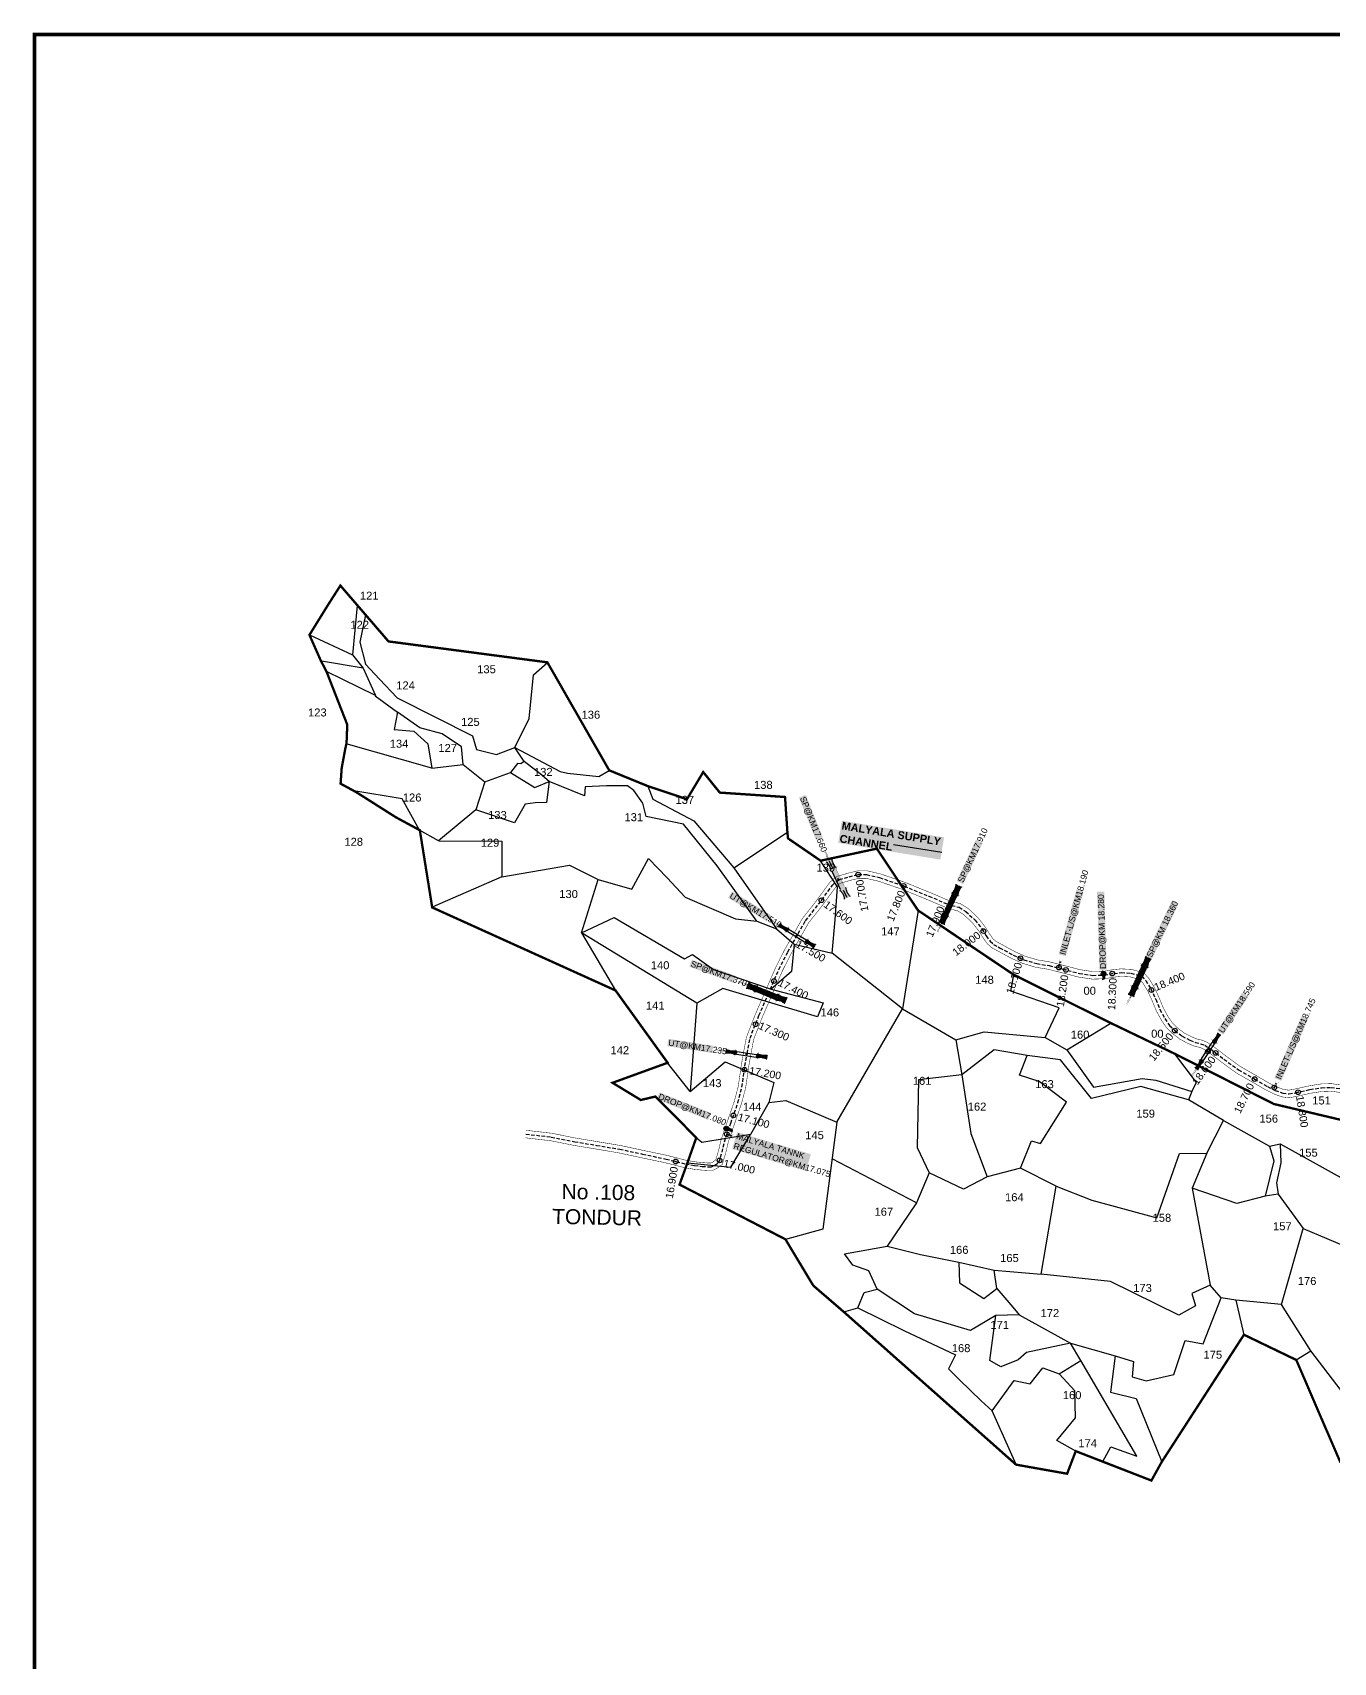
# Model space of a CAD drawing. Header units: inches. Extents: x 206944 to 214764, y 1611536 to 1620388.
# Drawn here: x 206944 to 209710, y 1616425 to 1619888 of the extents above; entities that cross this region are included whole.
import ezdxf
from ezdxf.enums import TextEntityAlignment as Align

# ---------------------------------------------------------------- set-up
doc = ezdxf.new("R2010")
doc.units = ezdxf.units.IN
doc.header["$LTSCALE"] = 15
doc.header["$MEASUREMENT"] = 0
doc.header["$PDMODE"] = 32
doc.header["$PDSIZE"] = 10
doc.linetypes.add('HIDDEN2', pattern=[0.1875, 0.125, -0.0625])
for name, color, linetype in [('CANAL1', 7, 'Continuous'), ('CHANAGE', 1, 'Continuous'), ('PLOT', 7, 'Continuous'), ('PLOT NO', 7, 'Continuous'), ('POINT', 2, 'Continuous'), ('RE REMARKS', 7, 'Continuous'), ('STRUCTURE', 5, 'Continuous'), ('TEXT', 1, 'Continuous'), ('text2', 7, 'Continuous'), ('VILLAGE BOUNDARY', 5, 'Continuous')]:
    doc.layers.add(name, color=color, linetype=linetype)
doc.styles.get("Standard").update_dxf_attribs({"font": 'arial.ttf'})
doc.dimstyles.get("Standard").update_dxf_attribs({"dimtxt": 0.18, "dimasz": 0.18, "dimexe": 0.18, "dimexo": 0.0625, "dimgap": 0.09, "dimtad": 0, "dimtih": 1, "dimtoh": 1, "dimdec": 4, "dimzin": 0, "dimdsep": 46, "dimtxsty": 'Standard', "dimcen": 0.09, "dimadec": 0, "dimazin": 0, "dimtfac": 1, "dimtdec": 4, "dimtofl": 0, "dimtmove": 0, "dimatfit": 3, "dimfxl": 1, "dimtolj": 1, "dimtzin": 0, "dimarcsym": 0})

# ---------------------------------------------------------------- blocks, each defined once
blk = doc.blocks.new('DROP')
h = blk.add_hatch()
h.set_pattern_fill('ANSI31', color=1, scale=10, angle=45)
h.set_pattern_definition([(90, (-324.4107, -25.7687), (-1.25, 0), [])])
h.paths.add_polyline_path([(-9.9, -4.3), (-13.8, 4.1), (13.8, 4.1), (10.2, -4.3)])
at = {"layer": 'STRUCTURE', "color": 5, "const_width": 0.49}
blk.add_lwpolyline([(-9.9, -4.3), (-13.8, 4.1), (13.8, 4.1), (10.2, -4.3), (-9.9, -4.3)], dxfattribs=at)
at = {"layer": 'STRUCTURE', "color": 5}
blk.add_circle((0, 0), 1.33, dxfattribs=at)
blk = doc.blocks.new('SP')
at = {"layer": 'STRUCTURE'}
h = blk.add_hatch(dxfattribs=at)
h.set_pattern_fill('DASH', color=256, scale=8, style=0)
edge = h.paths.add_edge_path()
edge.add_spline(control_points=[(769825.7, 1706742.1), (769825.3, 1706741.8), (769823.8, 1706740.8), (769820.9, 1706740.3), (769817, 1706739.7), (769811.4, 1706738.9), (769804, 1706739.7), (769798.4, 1706741), (769795.6, 1706741.6)], knot_values=[0, 0, 0, 0, 1.613557, 5.24513, 8.624976, 13.470124, 22.190216, 30.746377, 30.746377, 30.746377, 30.746377], degree=3, periodic=0)
edge.add_line((769795.6, 1706741.6), (769792.6, 1706739.6))
edge.add_line((769792.6, 1706739.6), (769732.6, 1706739.6))
edge.add_line((769732.6, 1706739.6), (769729.6, 1706741.6))
edge.add_spline(control_points=[(769729.6, 1706741.6), (769726.9, 1706740.9), (769721.3, 1706739.5), (769713.9, 1706738.5), (769708.3, 1706739.1), (769704.4, 1706739.6), (769701.5, 1706740), (769700, 1706741), (769699.5, 1706741.3)], knot_values=[0, 0, 0, 0, 8.556161, 17.276253, 22.121402, 25.501247, 29.13282, 30.746377, 30.746377, 30.746377, 30.746377], degree=3, periodic=0)
edge.add_line((769699.5, 1706741.3), (769699.5, 1706722.1))
edge.add_spline(control_points=[(769699.5, 1706722.1), (769700, 1706722.4), (769701.4, 1706723.4), (769704.3, 1706724), (769708.2, 1706724.5), (769713.8, 1706725.3), (769721.2, 1706724.5), (769726.8, 1706723.3), (769729.6, 1706722.6)], knot_values=[0, 0, 0, 0, 1.613557, 5.24513, 8.624976, 13.470124, 22.190216, 30.746377, 30.746377, 30.746377, 30.746377], degree=3, periodic=0)
edge.add_line((769729.6, 1706722.6), (769732.6, 1706724.6))
edge.add_line((769732.6, 1706724.6), (769792.6, 1706724.6))
edge.add_line((769792.6, 1706724.6), (769795.6, 1706722.6))
edge.add_spline(control_points=[(769795.6, 1706722.6), (769798.4, 1706723.3), (769803.9, 1706724.8), (769811.3, 1706725.8), (769817, 1706725.1), (769820.9, 1706724.7), (769823.8, 1706724.2), (769825.2, 1706723.3), (769825.7, 1706723)], knot_values=[0, 0, 0, 0, 8.556161, 17.276253, 22.121402, 25.501247, 29.13282, 30.746377, 30.746377, 30.746377, 30.746377], degree=3, periodic=0)
edge.add_line((769825.7, 1706723), (769825.7, 1706742.1))
h.paths.add_polyline_path([(769764.2, 1706732.1, -1), (769761.1, 1706732.1, -1)], flags=0)
h.paths.add_polyline_path([(769761.1, 1706732.1, 1), (769764.2, 1706732.1, 1)], flags=16)
at = {"layer": 'STRUCTURE', "const_width": 0.628}
for points in [[(769726.6, 1706747.6), (769726.6, 1706743.6), (769732.6, 1706739.6), (769792.6, 1706739.6), (769798.6, 1706743.6), (769798.6, 1706747.6)], [(769726.6, 1706716.6), (769726.6, 1706720.6), (769732.6, 1706724.6), (769792.6, 1706724.6), (769798.6, 1706720.6), (769798.6, 1706716.6)]]:
    blk.add_lwpolyline(points, dxfattribs=at)
at = {"layer": 'STRUCTURE', "color": 3}
blk.add_lwpolyline([(769732.6, 1706724.6), (769792.6, 1706724.6)], dxfattribs=at)
blk.add_lwpolyline([(769732.6, 1706724.6), (769792.6, 1706724.6)], dxfattribs=at)
at = {"layer": 'STRUCTURE', "color": 0}
blk.add_circle((769762.6, 1706732.1), 1.55, dxfattribs=at)
at = {"layer": 'STRUCTURE'}
for points in [[(769699.5, 1706741.3), (769700.9, 1706740.5), (769704.4, 1706739.6), (769707.8, 1706739.2), (769712.6, 1706738.8), (769721.3, 1706739.7), (769729.6, 1706741.6)], [(769699.5, 1706722.1), (769700.9, 1706723), (769704.4, 1706724), (769707.7, 1706724.5), (769712.5, 1706725), (769721.2, 1706724.4), (769729.6, 1706722.6)], [(769825.7, 1706742.1), (769824.3, 1706741.3), (769820.8, 1706740.3), (769817.5, 1706739.8), (769812.7, 1706739.2), (769804, 1706739.9), (769795.6, 1706741.6)], [(769825.7, 1706723), (769824.3, 1706723.8), (769820.8, 1706724.7), (769817.4, 1706725.1), (769812.6, 1706725.5), (769803.9, 1706724.6), (769795.6, 1706722.6)]]:
    blk.add_spline(points, degree=3, dxfattribs=at)
at = {"layer": 'STRUCTURE', "color": 0}
blk.add_text('STREAM', height=5, dxfattribs=at).set_placement((769684.3, 1706732.1), align=Align.MIDDLE_CENTER)
for points in [[(769727.4, 1706732.1), (769700.8, 1706732.1)], [(769824.4, 1706732.1), (769800.5, 1706732.1)]]:
    blk.add_leader(points, dimstyle='Standard', override={"dimasz": 10, "dimgap": 0.09, "dimtad": 0}, dxfattribs=at)
blk = doc.blocks.new('UT')
at = {"layer": 'STRUCTURE'}
h = blk.add_hatch(dxfattribs=at)
h.set_pattern_fill('DASH', color=150, scale=8, angle=-39.6278, style=0)
h.set_pattern_definition([(320.372247933, (-4370.464, -6260.8811), (1.40800153113, 0.132407282), [1, -1])])
h.paths.add_polyline_path([(765163, 1700681.9), (765165.6, 1700680.6), (765167.2, 1700680.3), (765169.1, 1700680), (765172.4, 1700679.6), (765176.4, 1700679.3), (765179.5, 1700679.5), (765183.1, 1700679.9), (765187.7, 1700680.9), (765188.9, 1700681.2), (765193.1, 1700682.2), (765196.1, 1700680.2), (765196.1, 1700672.2), (765193.1, 1700670.2), (765190.5, 1700670.8), (765188.1, 1700671.3), (765185.5, 1700671.8), (765183.6, 1700672.1), (765181, 1700672.5), (765180.3, 1700672.5), (765178.5, 1700672.6), (765176.7, 1700672.6), (765174.6, 1700672.5), (765172.5, 1700672.3), (765170.4, 1700672), (765168.5, 1700671.7), (765166.1, 1700671.2), (765165, 1700670.8), (765163, 1700669.7)])
h.paths.add_polyline_path([(765259.1, 1700682.2), (765256.1, 1700680.2), (765256.1, 1700672.2), (765259.1, 1700670.2), (765261.9, 1700671), (765264.4, 1700671.6), (765266.4, 1700672), (765269.1, 1700672.5), (765272.7, 1700673), (765276.1, 1700673.1), (765278.6, 1700672.9), (765281.2, 1700672.7), (765283.9, 1700672.3), (765286.4, 1700671.9), (765288, 1700671.3), (765289.2, 1700670.6), (765289.1, 1700682.7), (765287.6, 1700681.8), (765285.7, 1700681.2), (765283, 1700680.7), (765281.2, 1700680.4), (765276.7, 1700679.9), (765272.7, 1700679.9), (765268.7, 1700680.3), (765264.8, 1700681), (765261.2, 1700681.7)])
at = {"layer": 'STRUCTURE', "color": 150, "const_width": 0.628}
for points in [[(765190.1, 1700688.2), (765190.1, 1700684.2), (765196.1, 1700680.2), (765256.1, 1700680.2), (765262.1, 1700684.2), (765262.1, 1700688.2)], [(765190.1, 1700664.2), (765190.1, 1700668.2), (765196.1, 1700672.2), (765256.1, 1700672.2), (765262.1, 1700668.2), (765262.1, 1700664.2)]]:
    blk.add_lwpolyline(points, dxfattribs=at)
at = {"layer": 'STRUCTURE', "color": 150}
for points in [[(765196.1, 1700680.2), (765256.1, 1700680.2)], [(765196.1, 1700672.2), (765256.1, 1700672.2)], [(765196.1, 1700672.2), (765256.1, 1700672.2)]]:
    blk.add_lwpolyline(points, dxfattribs=at)
at = {"layer": 'STRUCTURE', "color": 0}
blk.add_circle((765226.1, 1700676.2), 1.89, dxfattribs=at)
at = {"layer": 'STRUCTURE', "color": 150}
for points in [[(765289.1, 1700682.7), (765287.8, 1700681.9), (765284.3, 1700680.9), (765280.9, 1700680.4), (765276.1, 1700679.8), (765267.4, 1700680.5), (765259.1, 1700682.2)], [(765163, 1700681.9), (765164.4, 1700681.1), (765167.9, 1700680.2), (765171.2, 1700679.8), (765176.1, 1700679.4), (765184.7, 1700680.3), (765193.1, 1700682.2)], [(765163, 1700669.7), (765164.3, 1700670.6), (765167.8, 1700671.6), (765171.2, 1700672.1), (765176, 1700672.6), (765184.7, 1700672), (765193.1, 1700670.2)], [(765289.2, 1700670.6), (765287.8, 1700671.4), (765284.2, 1700672.3), (765280.9, 1700672.7), (765276.1, 1700673.1), (765267.4, 1700672.2), (765259.1, 1700670.2)]]:
    blk.add_spline(points, degree=3, dxfattribs=at)
at = {"layer": 'STRUCTURE', "color": 0}
blk.add_text('STREAM', height=5, dxfattribs=at).set_placement((765148.2, 1700675.8), align=Align.MIDDLE_CENTER)
for points in [[(765190.9, 1700676), (765164.2, 1700675.8)], [(765289.3, 1700676.7), (765265.4, 1700676.4)]]:
    blk.add_leader(points, dimstyle='Standard', override={"dimasz": 10, "dimgap": 0.09, "dimtad": 0}, dxfattribs=at)
blk = doc.blocks.new('OT')
at = {"layer": 'STRUCTURE', "color": 190}
for points, const_width in [([(769751.4, 1706595.8), (769729.4, 1706595.8)], 0.5), ([(769751.4, 1706579), (769729.4, 1706579)], 0.5), ([(769775.2, 1706601.8), (769775.2, 1706597.8), (769769.2, 1706593.8), (769761.8, 1706593.8), (769754.4, 1706593.8), (769748.4, 1706597.8), (769748.4, 1706601.8)], 0.5), ([(769748.4, 1706573), (769748.4, 1706577), (769754.4, 1706581), (769761.8, 1706581), (769761.8, 1706581), (769761.8, 1706581), (769769.2, 1706581), (769775.2, 1706577), (769775.2, 1706573)], 0.5), ([(769761.8, 1706593.8), (769761.8, 1706581)], 2.5)]:
    blk.add_lwpolyline(points, dxfattribs=dict(at, const_width=const_width))
at = {"layer": 'STRUCTURE', "color": 0}
blk.add_circle((769761.8, 1706587.4), 1.87, dxfattribs=at)
blk.add_leader([(769732.6, 1706587.4), (769753.8, 1706587.4)], dimstyle='Standard', override={"dimasz": 10, "dimgap": 0.09, "dimtad": 0}, dxfattribs=at)

msp = doc.modelspace()

# ---------------------------------------------------------------- linework, layer by layer
at = {"layer": 'CANAL1', "color": 200, "const_width": 1}
for points in [[(207991.7, 1617539.5), (208045.8, 1617533.2), (208095.3, 1617523.3), (208142.1, 1617515.6), (208190.9, 1617507.4), (208239.5, 1617496.9), (208289.4, 1617486.5), (208331.1, 1617475.9), (208350.7, 1617472.6), (208366.9, 1617470.9), (208379.8, 1617470), (208389.3, 1617469.8), (208399.1, 1617474.5), (208410.4, 1617482.7), (208417.7, 1617506.7), (208423.4, 1617530.9), (208436.2, 1617568.3), (208451.4, 1617612.2), (208460.2, 1617645.7), (208466.7, 1617690.8), (208471.4, 1617717.5), (208477.3, 1617748.8), (208495.9, 1617796.3), (208515.5, 1617841.6), (208538.2, 1617893.9), (208556.7, 1617930.6), (208594.1, 1617996.3), (208621.7, 1618031), (208650.8, 1618070.9), (208658.4, 1618078.4), (208662.7, 1618080.6), (208682.1, 1618086.3), (208700.7, 1618090.8), (208716.3, 1618090.8), (208742.7, 1618084.7), (208794.3, 1618066.9), (208846.8, 1618045.4), (208882.7, 1618030.2), (208895.7, 1618025.6), (208910.6, 1618021.8), (208923.3, 1618014.1), (208941.9, 1617996.7), (208955.3, 1617979.7), (208965.1, 1617964.3), (208973.9, 1617951.8), (208982.8, 1617943.7), (208996.4, 1617936.4), (209025.6, 1617920.5), (209048.8, 1617910.2), (209077.1, 1617901.7), (209103.7, 1617897.5), (209132.2, 1617890.3), (209168.1, 1617880.9), (209197.5, 1617876.6), (209223.2, 1617877.4), (209243.9, 1617880.9), (209258.7, 1617882.3), (209277.9, 1617881.4), (209292.4, 1617877.2), (209297.8, 1617875.6), (209304.4, 1617868.6), (209314.5, 1617852.3), (209324.5, 1617830.5), (209333.4, 1617808.9), (209344.6, 1617788.4), (209355.2, 1617773), (209367.4, 1617761.1), (209383.6, 1617748.8), (209401.2, 1617739.7), (209413.8, 1617734.3), (209425.1, 1617731.6), (209432.3, 1617728.9), (209446.4, 1617719.7), (209472.2, 1617699.9), (209503.6, 1617677.1), (209538.1, 1617657.5), (209565.5, 1617641.5), (209582.9, 1617632.8), (209600.1, 1617626.4), (209615.2, 1617624.5), (209631.3, 1617627.4), (209661.4, 1617634.2), (209685.4, 1617637.9), (209704.3, 1617638.5), (209743.8, 1617633)], [(207994.2, 1617555.3), (208048.3, 1617549.1), (208098.2, 1617539), (208144.8, 1617531.3), (208193.9, 1617523.1), (208242.9, 1617512.6), (208293, 1617502.1), (208334.4, 1617491.5), (208352.9, 1617488.4), (208368.3, 1617486.8), (208380.5, 1617485.9), (208385.8, 1617485.9), (208390.9, 1617488.3), (208396.6, 1617492.5), (208402.3, 1617510.9), (208408, 1617535.3), (208421.1, 1617573.5), (208436.1, 1617616.8), (208444.5, 1617648.8), (208450.9, 1617693.3), (208455.6, 1617720.4), (208461.9, 1617753.3), (208481.1, 1617802.4), (208500.9, 1617848), (208523.7, 1617900.6), (208542.6, 1617938.1), (208580.8, 1618005.3), (208608.9, 1618040.7), (208638.6, 1618081.4), (208648.9, 1618091.5), (208656.7, 1618095.5), (208677.9, 1618101.7), (208698.8, 1618106.8), (208718.1, 1618106.8), (208747.2, 1618100.1), (208799.9, 1618081.8), (208852.9, 1618060.2), (208888.5, 1618045.1), (208900.3, 1618040.9), (208916.9, 1618036.8), (208933, 1618026.9), (208953.7, 1618007.6), (208968.3, 1617989), (208978.4, 1617973.2), (208985.9, 1617962.4), (208992.1, 1617956.9), (209004, 1617950.5), (209032.7, 1617934.9), (209054.4, 1617925.2), (209080.7, 1617917.4), (209106.9, 1617913.1), (209136.2, 1617905.8), (209171.3, 1617896.6), (209198.4, 1617892.6), (209221.6, 1617893.3), (209241.8, 1617896.8), (209258.4, 1617898.4), (209280.5, 1617897.3), (209296.9, 1617892.6), (209306.6, 1617889.7), (209317.2, 1617878.3), (209328.6, 1617859.9), (209339.2, 1617836.9), (209347.9, 1617815.8), (209358.2, 1617796.8), (209367.5, 1617783.4), (209377.9, 1617773.3), (209392.1, 1617762.4), (209408, 1617754.2), (209418.9, 1617749.5), (209429.7, 1617747), (209439.6, 1617743.3), (209455.7, 1617732.8), (209481.8, 1617712.8), (209512.3, 1617690.6), (209546.1, 1617671.3), (209573.1, 1617655.5), (209589.2, 1617647.5), (209604, 1617642.1), (209614.8, 1617640.7), (209628.1, 1617643.1), (209658.5, 1617649.9), (209683.9, 1617653.9), (209705.1, 1617654.5), (209746, 1617648.9)]]:
    msp.add_lwpolyline(points, dxfattribs=at)
at = {"layer": 'CANAL1', "color": 1, "linetype": 'HIDDEN2', "ltscale": 4}
msp.add_lwpolyline([(207993, 1617547.4), (208047, 1617541.1), (208096.8, 1617531.1), (208143.4, 1617523.4), (208192.4, 1617515.2), (208241.2, 1617504.8), (208291.2, 1617494.3), (208332.7, 1617483.7), (208351.8, 1617480.5), (208367.6, 1617478.8), (208380.1, 1617477.9), (208387.5, 1617477.8), (208395, 1617481.4), (208403.5, 1617487.6), (208410, 1617508.8), (208415.7, 1617533.1), (208428.6, 1617570.9), (208443.8, 1617614.5), (208452.4, 1617647.3), (208458.8, 1617692.1), (208463.5, 1617718.9), (208469.6, 1617751.1), (208488.5, 1617799.3), (208508.2, 1617844.8), (208531, 1617897.3), (208549.7, 1617934.3), (208587.5, 1618000.8), (208615.3, 1618035.8), (208644.7, 1618076.1), (208653.7, 1618084.9), (208659.7, 1618088.1), (208680, 1618094), (208699.8, 1618098.8), (208717.2, 1618098.8), (208745, 1618092.4), (208797.1, 1618074.4), (208849.9, 1618052.8), (208885.6, 1618037.6), (208898, 1618033.3), (208913.8, 1618029.3), (208928.1, 1618020.5), (208947.8, 1618002.2), (208961.8, 1617984.3), (208971.8, 1617968.7), (208979.9, 1617957.1), (208987.4, 1617950.3), (209000.2, 1617943.4), (209029.2, 1617927.7), (209051.6, 1617917.7), (209078.9, 1617909.6), (209105.3, 1617905.3), (209134.2, 1617898), (209169.7, 1617888.7), (209198, 1617884.6), (209222.4, 1617885.4), (209242.9, 1617888.8), (209258.6, 1617890.4), (209279.2, 1617889.3), (209294.7, 1617884.9), (209302.2, 1617882.6), (209310.8, 1617873.5), (209321.5, 1617856.1), (209331.9, 1617833.7), (209340.7, 1617812.3), (209351.4, 1617792.6), (209361.4, 1617778.2), (209372.6, 1617767.2), (209387.9, 1617755.6), (209404.6, 1617747), (209416.4, 1617741.9), (209427.4, 1617739.3), (209436, 1617736.1), (209451, 1617726.2), (209477, 1617706.4), (209507.9, 1617683.8), (209542.1, 1617664.4), (209569.3, 1617648.5), (209586, 1617640.1), (209602, 1617634.2), (209615, 1617632.6), (209629.7, 1617635.3), (209659.9, 1617642.1), (209684.6, 1617645.9), (209704.7, 1617646.5), (209744.9, 1617641)], dxfattribs=at)
at = {"layer": 'PLOT'}
for points in [[(207634.5, 1618670.8), (207624.3, 1618565.5)], [(207652, 1618650.8), (207640.3, 1618592.2), (207652.1, 1618546.1), (207681.6, 1618513.9), (207719.5, 1618474.1), (207802.3, 1618432.3), (207879.5, 1618393.5), (207888.2, 1618364.8), (207930.8, 1618353.9), (207969.8, 1618368.8), (208000.2, 1618430.1), (208009, 1618523.4), (208038.9, 1618549.6)], [(207532.9, 1618607.9), (207624.2, 1618565.7), (207647.2, 1618537.5), (207558.2, 1618551.9)], [(207647.2, 1618537.5), (207673.1, 1618479.1), (207569.2, 1618529.9)], [(207672.7, 1618478.7), (207720, 1618444), (207713.2, 1618406.9), (207754.8, 1618403.7), (207784.7, 1618376.2), (207793.4, 1618324.6), (207610.8, 1618376.4)], [(207859.6, 1618332.4), (207856.1, 1618370.3), (207815.4, 1618397.8), (207767.8, 1618410.8), (207720.1, 1618443.9)], [(207989.1, 1618339.1), (207969.8, 1618368.7), (208066.2, 1618317.6), (208081.2, 1618313.9), (208148.4, 1618307), (208170.3, 1618320.1)], [(207793.4, 1618324.5), (207859.8, 1618332.5), (207905.6, 1618295.9), (207886.5, 1618236.2), (207807.6, 1618170.5), (207766.9, 1618193.3), (207729.8, 1618259.9), (207627.2, 1618277)], [(207905.6, 1618296.1), (207960.4, 1618315.6), (208012.1, 1618284.1), (208042.7, 1618296.7), (208023.3, 1618313), (207989.1, 1618339.1), (207982.5, 1618334), (207975.4, 1618334.7), (207960.5, 1618315.6)], [(207941.9, 1618094.2), (208085.8, 1618118.9), (208146.8, 1618088.2), (208218.4, 1618067.5), (208253.9, 1618133.1), (208293.2, 1618092.1), (208331.7, 1618050.4), (208438.3, 1618004.7), (208484.1, 1617999.4), (208399.4, 1618117.5), (208328.2, 1618205.6), (208248.6, 1618221.8), (208241.6, 1618250.7), (208222.7, 1618277.4), (208209.3, 1618287.6), (208164.3, 1618287.6), (208119.1, 1618285.5), (208117.3, 1618266), (208042.7, 1618296.7), (208036.9, 1618251.9), (208013, 1618251.2), (207991.7, 1618248.6), (207969, 1618208.9), (207886.5, 1618236.2)], [(208252.5, 1618286.6), (208262.7, 1618259.1), (208350.4, 1618213), (208434.9, 1618113.1), (208549, 1618188.6)], [(207807.7, 1618170.6), (207941.6, 1618169.5), (207941.9, 1618094.2), (207793.6, 1618029.2)], [(208434.9, 1618113.1), (208526.1, 1617983.8), (208563.1, 1617951.1), (208644.2, 1617931.5), (208650.6, 1618002.8), (208655.3, 1618072.8), (208619.5, 1618128.2)], [(208563.1, 1617951.1), (208557.8, 1617893.1), (208514.4, 1617855.6), (208624.9, 1617826.4), (208612.6, 1617796.5), (208411.5, 1617856.4), (208356.4, 1617825.5), (208111.2, 1617975.3), (208146.8, 1618088.2)], [(208826.6, 1618022.7), (208793.7, 1617813.6), (208644.2, 1617931.5)], [(208111.2, 1617975.3), (208180.9, 1618007.7), (208330.3, 1617919.6), (208347.1, 1617929.1), (208391.6, 1617897), (208514.4, 1617855.6)], [(208111.2, 1617975.3), (208183.6, 1617852.5)], [(208484.1, 1617999.4), (208526.1, 1617983.8)], [(208906.9, 1617747.6), (208967.5, 1617764.8), (209096.6, 1617752.6), (209126.4, 1617815.7), (209024.2, 1617850.8), (209030.3, 1617885.8)], [(208356.4, 1617825.5), (208342, 1617638.1), (208294.4, 1617698.9)], [(208654, 1617572.4), (208793.7, 1617813.6), (208906.9, 1617747.6), (208919.9, 1617673.1), (208827.7, 1617662.8), (208824.5, 1617518.8), (208850.1, 1617465.3), (208823.6, 1617401.2), (208643.8, 1617494.8)], [(209096.6, 1617752.6), (209143.2, 1617726.2), (209236.3, 1617783.3)], [(208342, 1617638.1), (208416.7, 1617700.7), (208520, 1617656.8), (208509.5, 1617614.2), (208470.5, 1617546.4), (208366.9, 1617529.6), (208355.3, 1617539.7)], [(209044.6, 1617475.1), (209067.6, 1617532.8), (209086.8, 1617527.1), (209142.5, 1617615.2), (209083.9, 1617658.9), (209042.4, 1617672.6), (209058.8, 1617714), (208988.2, 1617726.1), (208919.9, 1617673.1)], [(209440.9, 1617506.8), (209476.1, 1617576.2), (209401.3, 1617619.8), (209300.3, 1617648.6), (209195.2, 1617622.8), (209129.6, 1617705.1), (209058.8, 1617714)], [(209143.2, 1617726.2), (209199.4, 1617647.2), (209303.3, 1617665.7), (209332.5, 1617661.8), (209408.4, 1617638), (209418.5, 1617656.9), (209372.4, 1617718)], [(208919.9, 1617673.1), (208939.2, 1617548.4), (208973.3, 1617456.3), (208923.1, 1617430.1), (208850.1, 1617465.3)], [(209408.4, 1617638), (209401.3, 1617619.8)], [(208509.5, 1617614.2), (208545.4, 1617618.8), (208654, 1617572.4), (208624.2, 1617345.6), (208544.9, 1617323.7)], [(209476.1, 1617576.2), (209574, 1617521.4), (209596.3, 1617526.7), (209724.3, 1617455.7), (209742.8, 1617497.5), (209775.5, 1617565.8)], [(208336.4, 1617486.2), (208428.7, 1617476.8), (208470.5, 1617546.4)], [(209596.3, 1617526.7), (209598.2, 1617486.3), (209588.4, 1617444), (209592.1, 1617419.5), (209564.9, 1617415.6)], [(209120.2, 1617436.8), (209196.3, 1617407.1), (209334.3, 1617369.3), (209382.3, 1617505.8), (209440.9, 1617506.8), (209409.5, 1617432.4), (209448, 1617226.3)], [(209574, 1617521.4), (209582.9, 1617490.7), (209564.9, 1617415.6), (209504.4, 1617399.7), (209409.5, 1617432.4)], [(208823.6, 1617401.2), (208761.2, 1617309.1), (208831.6, 1617291.6), (208913.7, 1617275), (208988.8, 1617258.2), (209088.7, 1617249.7), (209120.2, 1617436.8), (209044.6, 1617475.1), (208973.3, 1617456.3)], [(209592.1, 1617419.5), (209645.4, 1617346.8), (209745.9, 1617304.2), (209790.8, 1617401), (209774.8, 1617447.1), (209724.3, 1617455.7)], [(209854.8, 1617327.6), (209833.8, 1617214.2), (209783.5, 1616927.4), (209661.7, 1617086.8), (209599, 1617185.2), (209645.4, 1617346.8)], [(208668.8, 1617169.6), (208699, 1617178.2), (208712.4, 1617210.9), (208740.1, 1617218), (208721.9, 1617256.9), (208688.4, 1617268.9), (208670.6, 1617293.2), (208761.2, 1617309.1)], [(208913.7, 1617275), (208915.1, 1617231.6), (208966.8, 1617198.1), (208993.9, 1617219.1), (208988.8, 1617258.2)], [(209245.8, 1617076.2), (209284.8, 1617063.9), (209282.1, 1617031.8), (209311.7, 1617022.8), (209370.5, 1617036.2), (209394.3, 1617108.5), (209432.8, 1617102), (209471.3, 1617199.4), (209448, 1617226.3), (209408.5, 1617208.7), (209416.3, 1617182.2), (209381.4, 1617162.9), (209236, 1617234.3), (209088.7, 1617249.7)], [(208699, 1617178.2), (208796.8, 1617129.8), (208906, 1617078.2), (208891.3, 1617048.8), (208914.8, 1617025.3), (208960.9, 1616980.8), (208984.2, 1616959.6), (209030.9, 1617023.9), (209065.3, 1617017), (209091.8, 1617050.9), (209126.8, 1617037.6), (209173.1, 1617066.2), (209151.1, 1617102.8), (209057.1, 1617083.6), (209039.2, 1617067.8), (209002.7, 1617053.1), (208979.1, 1617066.3), (208992.2, 1617161.7), (208938.4, 1617129.9), (208818.8, 1617165.1), (208740.1, 1617218)], [(208993.9, 1617219.1), (209028, 1617179.7), (209041.7, 1617163.4), (208992.2, 1617161.7)], [(209599, 1617185.2), (209502.2, 1617194.5), (209471.3, 1617199.4)], [(209502.2, 1617194.5), (209519.5, 1617121)], [(209041.7, 1617163.4), (209151.1, 1617102.8)], [(209151.1, 1617102.8), (209245.8, 1617076.2), (209236.1, 1616999), (209290.7, 1616985.6), (209344.7, 1616850.8)], [(209630.8, 1617067.4), (209661.7, 1617086.8)], [(209219.7, 1616851.9), (209236.4, 1616882.6), (209291.8, 1616862.8), (209173.1, 1617066.2)], [(209161.9, 1616873.7), (209121.9, 1616896.2), (209161.6, 1616944.3), (209159.7, 1617002), (209126.8, 1617037.6)], [(209035, 1616845), (208984.2, 1616959.6)]]:
    msp.add_lwpolyline(points, dxfattribs=at)
at = {"layer": 'POINT', "color": 3}
for p in [(208699.5, 1618098.8), (208795.8, 1618074.8), (208621.4, 1618044.3), (208965.6, 1617978.5), (209044.4, 1617920.9), (208520.3, 1617872.6), (209141, 1617896.2), (209239.5, 1617888.3), (209322.9, 1617853.2), (208481.2, 1617780.6), (209372.4, 1617767.4), (209459.3, 1617719.9), (208457.6, 1617683.9), (209542.2, 1617664.3), (209634.5, 1617636.3), (208434.2, 1617587), (208311.5, 1617489.1), (208404.7, 1617491.5)]:
    msp.add_point(p, dxfattribs=at)
at = {"layer": 'POINT'}
for p in [(209126, 1617901, 179), (209221, 1617888, 180), (209298, 1617882, 181), (209443, 1617723, 182), (209584, 1617646, 183), (208419, 1617559, 173), (208420, 1617547, 172)]:
    msp.add_point(p, dxfattribs=at)
at = {"layer": 'text2', "color": 5, "const_width": 8}
msp.add_lwpolyline([(206948.4, 1619883.7), (214759.5, 1619883.7), (214759.5, 1611540.3), (206948.4, 1611540.3)], close=True, dxfattribs=at)
at = {"layer": 'VILLAGE BOUNDARY', "const_width": 5}
msp.add_lwpolyline([(209724.8, 1616849.3), (209682.6, 1616946.9), (209630.8, 1617067.4), (209519.5, 1617121), (209344.7, 1616850.8), (209322.8, 1616811.2), (209161.9, 1616873.7), (209143.6, 1616825.7), (209035, 1616845), (208668.8, 1617169.6), (208603.9, 1617225.5), (208544.9, 1617323.7), (208319.7, 1617440.1), (208336.4, 1617486.2), (208355.3, 1617539.7), (208310, 1617585.2), (208268.2, 1617627.1), (208237.3, 1617619.8), (208177.2, 1617656.3), (208294.4, 1617698.9), (208183.6, 1617852.5), (207793.9, 1618028.9), (207767.6, 1618192.9), (207716.8, 1618220.4), (207631.8, 1618274.2), (207599.1, 1618291.9), (207601.5, 1618325.3), (207609.2, 1618366.5), (207611.8, 1618377.7), (207613.3, 1618417.3), (207569.1, 1618530.3), (207557.1, 1618553.3), (207532.9, 1618607.9), (207574, 1618674.3), (207598.7, 1618712.8), (207701, 1618594.1), (208038.7, 1618549.7), (208170.2, 1618320.2), (208252.5, 1618286.6), (208335.4, 1618258.9), (208370, 1618316.6), (208405.2, 1618272.9), (208543.9, 1618263.6), (208549, 1618188.6), (208550.3, 1618175.6), (208619.5, 1618128.2), (208739, 1618153.8), (208826.6, 1618022.7), (209030.3, 1617885.8), (209236.3, 1617783.3), (209372.4, 1617718), (209583, 1617611.3), (209775.5, 1617565.8)], dxfattribs=at)

# ---------------------------------------------------------------- block references
at = {"xscale": 0.7, "yscale": 0.7, "zscale": 0.7}
for p, rotation in [((209221.3, 1617885.3), 92.52797922572046), ((208424.1, 1617557.7), 161.5735796573015)]:
    msp.add_blockref('DROP', p, dxfattribs=dict(at, rotation=rotation))
at = {"layer": 'STRUCTURE', "color": 0}
for name, p, xscale, yscale, zscale, rotation in [('SP', (-1101423.5, 1581090.4, 178), 0.7, 0.7, 0.7, 295.8938002797825), ('SP', (1067920.8, 628209.5, 177), 0.7, 0.7, 0.7, 65.22938109421224), ('UT', (-868227.2, 879953.7, 176), 0.7, 0.7, 0.7, 328.6515399941875), ('OT', (709098.6, 1194368.7), 0.3500000000000002, 0.3500000000000002, 0.3500000000000002, 74.00866314357015), ('SP', (1068140.2, 627897.2, 181), 0.7, 0.7, 0.7, 65.21875593190012), ('SP', (-740282.5, 713699.8, 175), 0.7, 0.7, 0.7, 337.8960292481668), ('UT', (-501773.3, 522398.6, 174), 0.7, 0.7, 0.7, 351.2650435332984), ('UT', (908828.6, 515445.2, 182), 0.7, 0.7, 0.7, 56.62032239282951), ('OT', (643735.2, 1126863.5), 0.3500000000000003, 0.3500000000000003, 0.3500000000000003, 65.7735229081989), ('OT', (-225751.5, 1126783.3), 0.3500000000000003, 0.3500000000000003, 0.3500000000000003, 342.7783740342248)]:
    msp.add_blockref(name, p, dxfattribs=dict(at, xscale=xscale, yscale=yscale, zscale=zscale, rotation=rotation))

# ---------------------------------------------------------------- texts
at = {"layer": 'CHANAGE'}
for s, rotation, p in [('17.700', 99.823, (208701.9, 1618087.7)), ('17.800', 67.7488, (208792.7, 1618063.8)), ('17.900', 67.3482, (208876.3, 1618030.3)), ('18.000', 37.6728, (208956.6, 1617972.9)), ('18.100', 73.389, (209040.8, 1617911.3)), ('18.200', 81.6823, (209138.5, 1617885.6)), ('18.300', 87.1268, (209241.2, 1617879.1)), ('18.400', 22.3374, (209392.8, 1617884.5)), ('18.500', 51.26, (209364.7, 1617759.3)), ('18.600', 53.9492, (209454.4, 1617710.2)), ('18.700', 63.4416, (209535, 1617654.1)), ('16.900', 80.5583, (208308.6, 1617478.1))]:
    msp.add_text(s, height=16, rotation=rotation, dxfattribs=at).set_placement(p, align=Align.MIDDLE_RIGHT)
for s, rotation, p in [('17.600', 323.8825, (208629.1, 1618038)), ('17.500', 330.3566, (208568.8, 1617952.8)), ('17.400', 333.2883, (208530.9, 1617870.9)), ('17.300', 336.5782, (208489, 1617779)), ('17.200', 350.1474, (208468.1, 1617682.7)), ('18.800', 278.8085, (209638, 1617629.1)), ('17.100', 345.312, (208444.4, 1617584.4)), ('17.000', 346.8544, (208413.3, 1617485.8))]:
    msp.add_text(s, height=16, rotation=rotation, dxfattribs=at).set_placement(p, align=Align.MIDDLE_LEFT)
at = {"layer": 'PLOT NO'}
for s, p in [('121', (207660, 1618691.3)), ('122', (207639.8, 1618629.5)), ('135', (207909.3, 1618535)), ('124', (207737.2, 1618500.7)), ('123', (207549.7, 1618443.2)), ('125', (207875, 1618423.2)), ('136', (208131.2, 1618438.4)), ('134', (207723.4, 1618376.8)), ('127', (207826.8, 1618367.8)), ('132', (208030.1, 1618316.9)), ('138', (208497.8, 1618289.4)), ('126', (207751.2, 1618262.5)), ('137', (208330.9, 1618257.5)), ('133', (207932.6, 1618225.3)), ('131', (208222.4, 1618220.7)), ('128', (207627, 1618168.4)), ('129', (207916.8, 1618166.4)), ('139', (208630.6, 1618113.4)), ('130', (208083.8, 1618057.4)), ('147', (208767.9, 1617978)), ('140', (208278.3, 1617906.1)), ('148', (208968, 1617875.2)), ('00', (209191.6, 1617851.9)), ('141', (208268.1, 1617820.5)), ('146', (208639.1, 1617805.9)), ('160', (209171.1, 1617758.7)), ('00', (209335.4, 1617760.6)), ('142', (208192.7, 1617725.6)), ('143', (208389.2, 1617655.6)), ('161', (208835.3, 1617660.5)), ('163', (209095.5, 1617653.5)), ('151', (209684.5, 1617618.8)), ('144', (208474, 1617605.3)), ('162', (208952.1, 1617605.7)), ('159', (209310.6, 1617590.8)), ('156', (209572.2, 1617580.2)), ('145', (208606.6, 1617545)), ('155', (209656.5, 1617507.9)), ('164', (209031.4, 1617413.2)), ('167', (208754, 1617382.4)), ('158', (209345.1, 1617369.5)), ('157', (209601.1, 1617351.6)), ('166', (208914.1, 1617301.4)), ('165', (209021, 1617284)), ('173', (209303.9, 1617220.4)), ('176', (209653.7, 1617235.2)), ('171', (209000.3, 1617142)), ('172', (209107, 1617167.1)), ('168', (208918.2, 1617092.5)), ('175', (209453.3, 1617078.6)), ('160', (209154.2, 1616992.7)), ('174', (209187.3, 1616890.5))]:
    msp.add_text(s, height=17, dxfattribs=at).set_placement(p, align=Align.MIDDLE_CENTER)
at = {"layer": 'STRUCTURE', "color": 5, "attachment_point": 1, "bg_fill": 1, "box_fill_scale": 1.1, "bg_fill_color": 7, "bg_fill_true_color": 16777215, "bg_fill_transparency": 0}
for s, insert, char_height, width, rotation in [('SP@KM17.660', (208587.3, 1618266.3, 246.4), 13, 94, 291.8808), ('{\\fArial|b1|i0|c0|p34;\\C1;MALYALA SUPPLY CHANNEL}', (208666.1, 1618211.3), 16.64, 216.744, 350.6879), ('SP@KM17.910', (208910.5, 1618085.7, 246.4), 13, 94, 64.9165), ('INLET-L/S@KM18.190', (209127.3, 1617930.4), 13, 139.658, 74.604), ('UT@KM17.510', (208431.6, 1618061.1, 246.4), 13, 94, 328.6515), ('DROP@KM 18.280', (209213.4, 1617898), 13, 163.005, 91.7143), ('SP@KM 18.360', (209311.6, 1617926.9), 13, 128.164, 64.1556), ('SP@KM17.370', (208346.6, 1617916.2), 13, 97.344, 339.7348), ('UT@KM18.590', (209464.4, 1617767.6, 182), 13, 94, 56.6203), ('INLET-L/S@KM18.745', (209586, 1617667.3), 13, 139.765, 66.3688), ('UT@KM17.235', (208297.1, 1617748.2, 243.6), 13, 94, 351.265), ('DROP@KM17.080', (208277.9, 1617634.2), 13, 115.412, 338.1826), ('MALYALA TANNK REGULATOR@KM17.075', (208443, 1617549.8), 13, 161.056, 343.3737)]:
    msp.add_mtext(s, dxfattribs=dict(at, insert=insert, char_height=char_height, width=width, rotation=rotation))
at = {"layer": 'TEXT', "insert": (208026.7, 1617442.4), "char_height": 32, "width": 236.261, "attachment_point": 1, "rotation": 358.894}
msp.add_mtext('\\pi42.5289;No .108 \\P\\pi23.33108;TONDUR', dxfattribs=at)

# ---------------------------------------------------------------- leaders
at = {"layer": 'RE REMARKS', "color": 1}
msp.add_leader([(208877.1, 1618145.9, -19), (208774.5, 1618162.1, -19)], dimstyle='Standard', override={"dimasz": 45}, dxfattribs=at)

doc.saveas('drawing.dxf')
